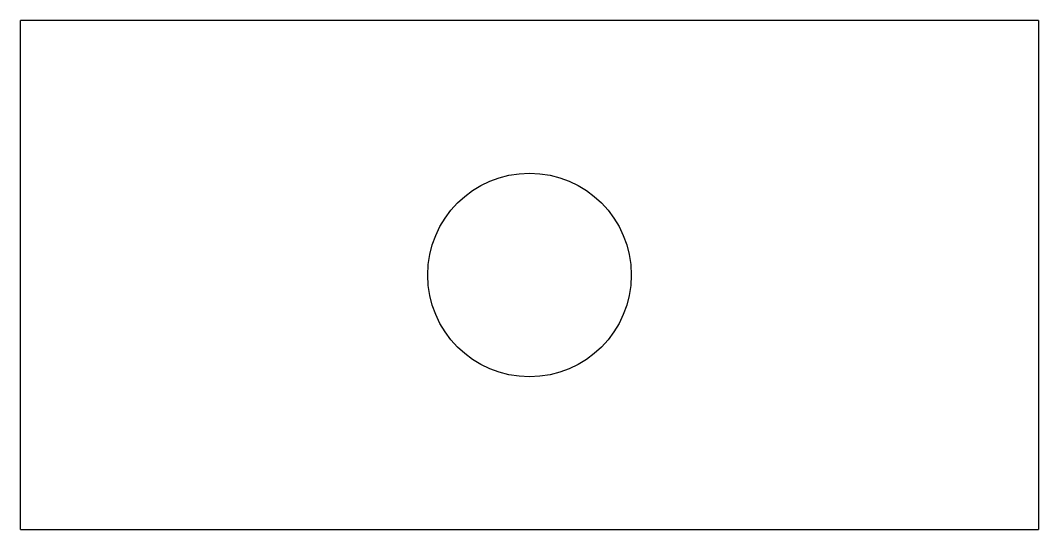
# Model space of a CAD drawing. Header units: inches. Extents: x 0 to 10, y 0 to 5.
import ezdxf

# ---------------------------------------------------------------- set-up
doc = ezdxf.new("R2010")
doc.units = ezdxf.units.IN

msp = doc.modelspace()

# ---------------------------------------------------------------- linework, layer by layer
for p, q in [((10, 5), (0, 5)), ((0, 0), (0, 5)), ((10, 5), (10, 0)), ((0, 0), (10, 0))]:
    msp.add_line(p, q)
msp.add_circle((5, 2.5), 1)

doc.saveas('drawing.dxf')
